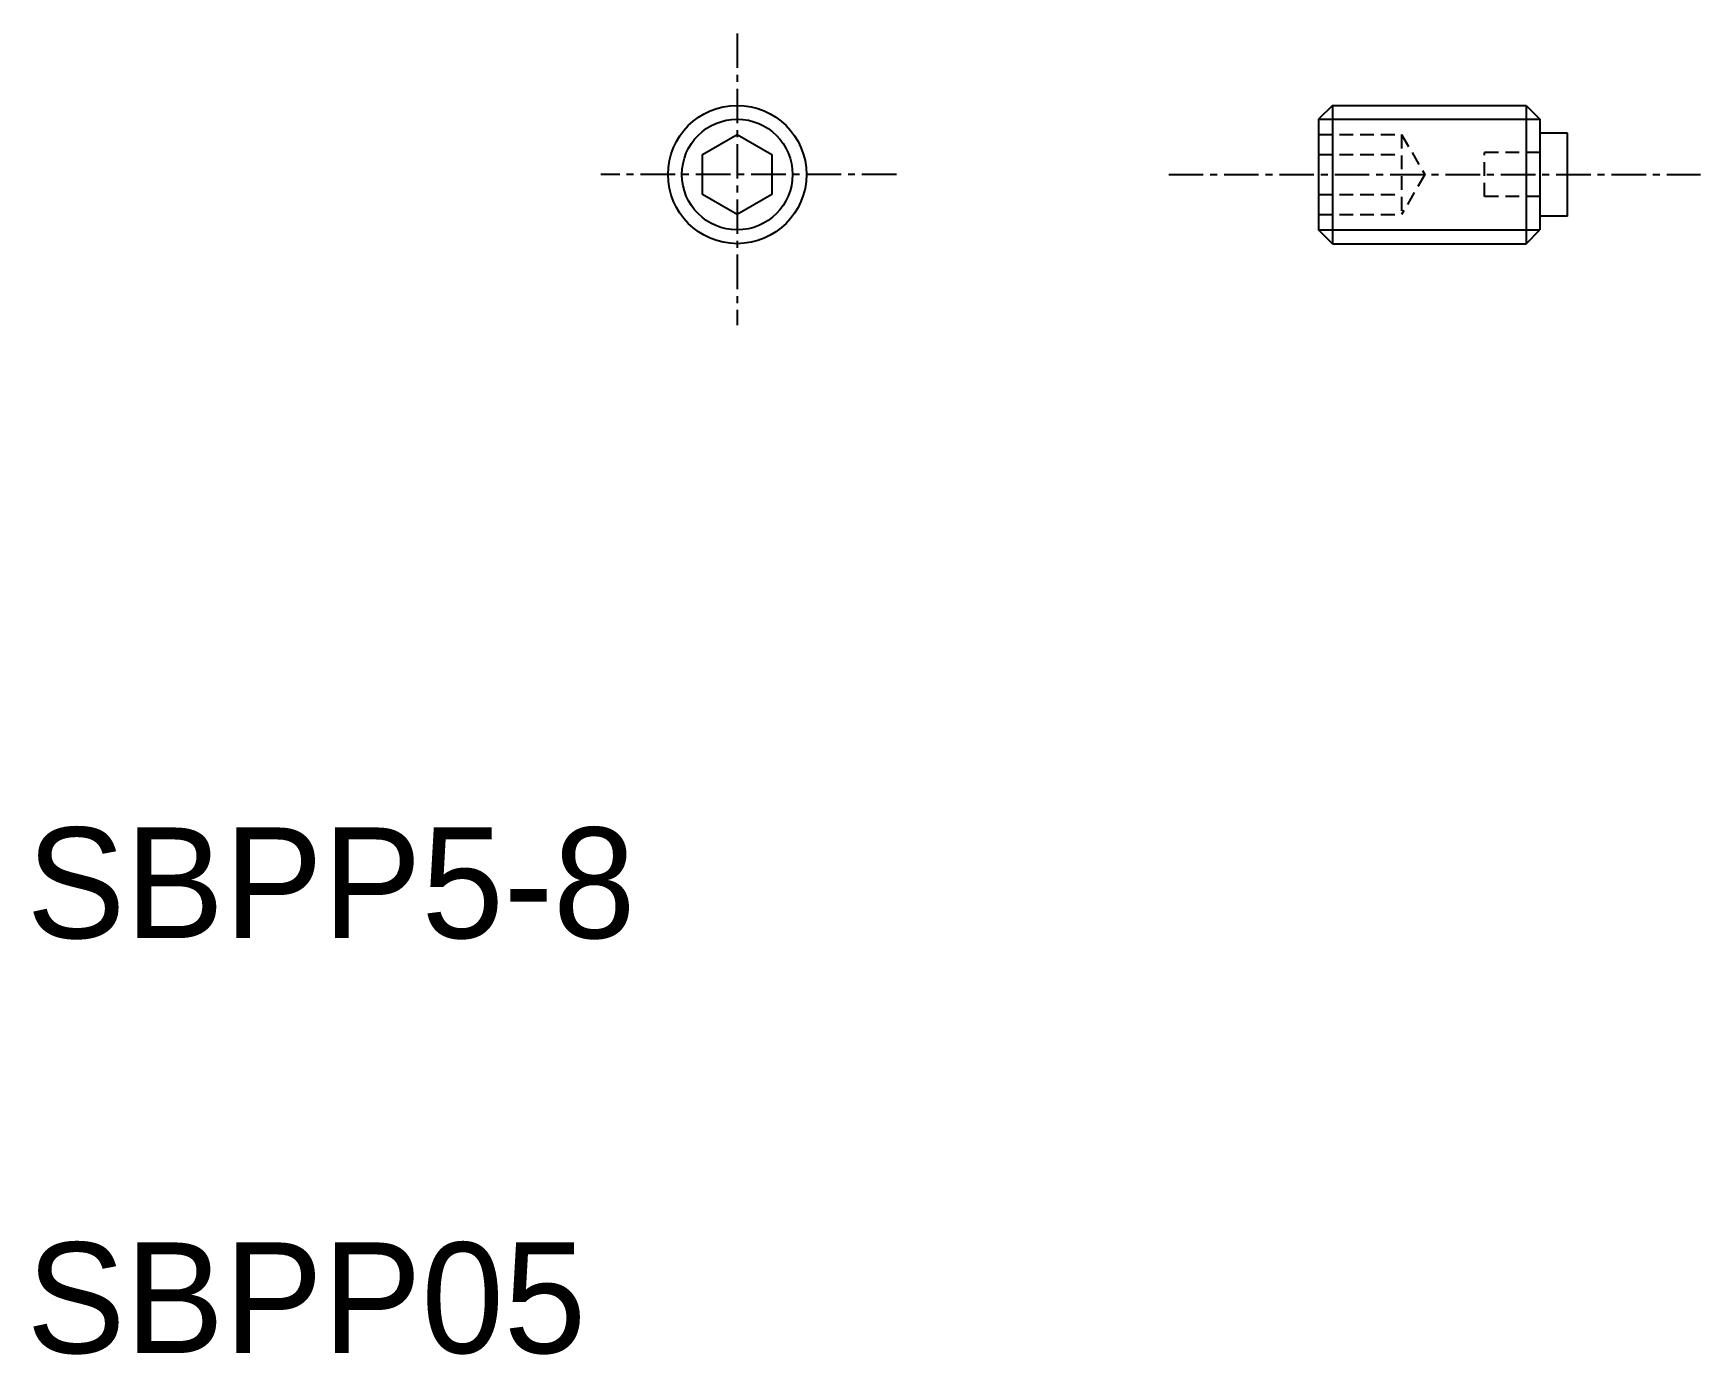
# Model space of a CAD drawing. Extents: x 10.2 to 70.5, y 9.9 to 57.7.
import ezdxf

# ---------------------------------------------------------------- set-up
doc = ezdxf.new("R2010")
doc.units = 0
doc.linetypes.add('CENTER', pattern=[2, 1.25, -0.25, 0.25, -0.25])
doc.linetypes.add('DASHED', pattern=[0.75, 0.5, -0.25])
doc.layers.get('0').update_dxf_attribs({"linetype": 'CONTINUOUS'})
doc.layers.add('CENTER', color=1, linetype='CENTER')

msp = doc.modelspace()

# ---------------------------------------------------------------- linework, layer by layer
at = {"color": 7, "linetype": 'CONTINUOUS'}
for p, q in [((57.194, 55.103), (56.694, 54.603)), ((57.194, 55.103), (64.194, 55.103)), ((57.194, 55.103), (57.194, 50.103)), ((64.194, 55.103), (64.194, 50.103)), ((64.194, 55.103), (64.694, 54.603)), ((56.694, 54.603), (56.694, 50.603)), ((64.694, 54.603), (64.694, 50.603)), ((34.432, 53.324), (35.682, 54.046)), ((35.682, 54.046), (36.932, 53.324)), ((65.694, 54.103), (64.694, 54.103)), ((65.694, 51.103), (65.694, 54.103)), ((34.432, 51.881), (34.432, 53.324)), ((36.932, 53.324), (36.932, 51.881)), ((35.682, 51.159), (34.432, 51.881)), ((36.932, 51.881), (35.682, 51.159)), ((65.694, 51.103), (64.694, 51.103)), ((57.194, 50.103), (56.694, 50.603)), ((57.194, 50.103), (64.194, 50.103)), ((64.194, 50.103), (64.694, 50.603))]:
    msp.add_line(p, q, dxfattribs=at)
at = {"color": 3, "linetype": 'CONTINUOUS'}
for p, q in [((56.694, 54.603), (64.694, 54.603)), ((56.694, 50.603), (64.694, 50.603))]:
    msp.add_line(p, q, dxfattribs=at)
at = {"color": 3, "linetype": 'DASHED'}
for p, q in [((56.694, 54.046), (59.694, 54.046)), ((59.694, 54.046), (59.694, 51.159)), ((59.694, 54.046), (60.527, 52.603)), ((56.694, 53.324), (59.694, 53.324)), ((64.694, 53.403), (62.694, 53.403)), ((62.694, 51.803), (62.694, 53.403)), ((60.527, 52.603), (59.694, 51.159)), ((56.694, 51.881), (59.694, 51.881)), ((64.694, 51.803), (62.694, 51.803)), ((56.694, 51.159), (59.694, 51.159)), ((57.444, 51.159), (57.444, 51.159)), ((58.194, 51.159), (58.194, 51.159))]:
    msp.add_line(p, q, dxfattribs=at)
at = {"color": 7, "linetype": 'CONTINUOUS'}
msp.add_circle((35.682, 52.603), 2.5, dxfattribs=at)
at = {"color": 3, "linetype": 'CONTINUOUS'}
msp.add_circle((35.682, 52.603), 2, dxfattribs=at)
at = {"layer": 'CENTER', "color": 1, "linetype": 'CENTER'}
for p, q in [((35.682, 57.706), (35.682, 47.163)), ((41.435, 52.603), (30.753, 52.603)), ((51.276, 52.603), (70.5, 52.603))]:
    msp.add_line(p, q, dxfattribs=at)

# ---------------------------------------------------------------- texts
at = {"color": 7, "linetype": 'CONTINUOUS'}
for s, p in [('SBPP5-8', (10, 25)), ('SBPP05', (10, 10))]:
    msp.add_text(s, height=4, dxfattribs=at).set_placement(p)

doc.saveas('drawing.dxf')
